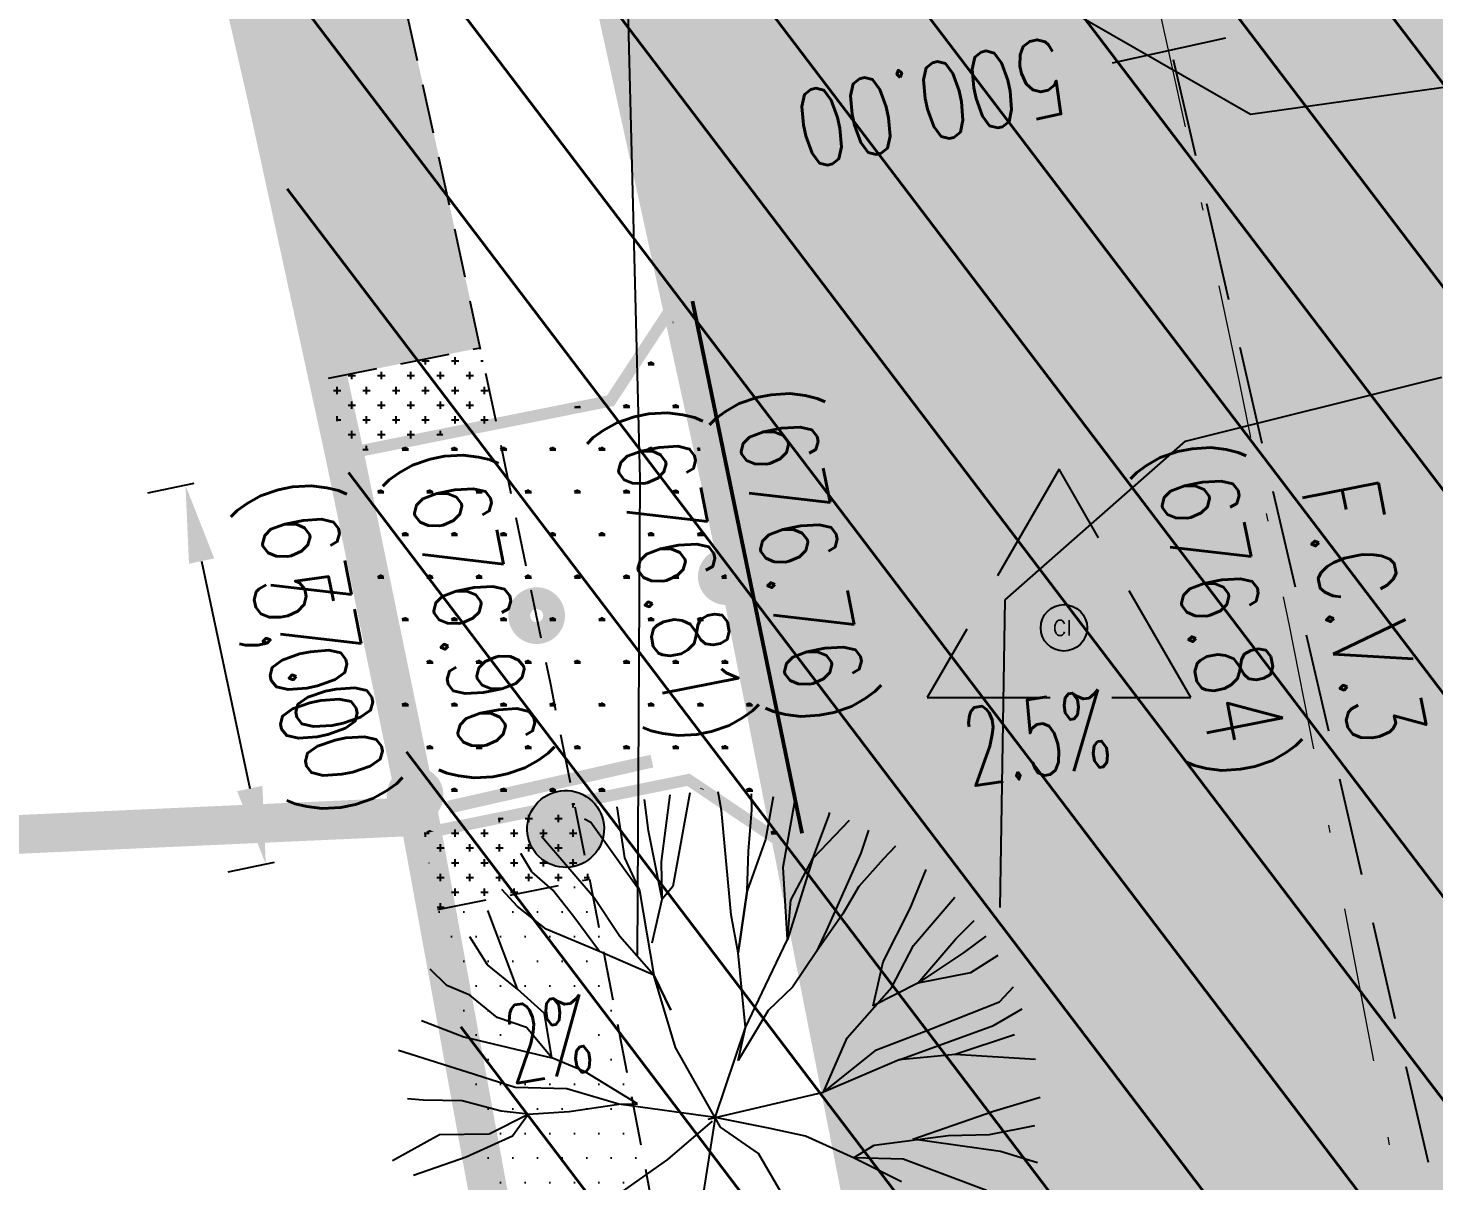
# Model space of a CAD drawing. Extents: x 352140 to 354978, y 6304672 to 6307963.
# Drawn here: x 352275.71 to 352293.86, y 6305826.88 to 6305841.76 of the extents above; entities that cross this region are included whole.
import ezdxf
from ezdxf.enums import TextEntityAlignment as Align

# ---------------------------------------------------------------- set-up
doc = ezdxf.new("R2010")
doc.units = 0
for name, pattern in [('CENTER', [50.8, 31.75, -6.35, 6.35, -6.35]), ('CONTINUOS', [0]), ('DASHDOT', [1, 0.5, -0.25, 0, -0.25]), ('DASHDOTX2', [2, 1, -0.5, 0, -0.5]), ('DASHED', [19.05, 12.7, -6.35]), ('HIDDEN', [9.525, 6.35, -3.175])]:
    doc.linetypes.add(name, pattern=pattern)
doc.layers.get('0').update_dxf_attribs({"linetype": 'CONTINUOUS'})
for name, color, linetype in [('00-S2_ALL AREA APORTANTES', 150, 'CONTINUOUS'), ('00_Demarc_Señal Proyectada', 1, 'CONTINUOUS'), ('01_Dem Ext_Transl_niv.anillo', 130, 'CONTINUOUS'), ('02_Geo ext_Acotamiento', 7, 'CONTINUOUS'), ('02_Geo ext_Eje', 4, 'CONTINUOUS'), ('02_Geo ext_Geometria', 2, 'CONTINUOUS'), ('03_Pav ext_Escurrimiento', 2, 'CONTINUOUS'), ('03_Pav ext_HCV', 34, 'CONTINUOUS'), ('03_Pav ext_Vereda HC', 42, 'CONTINUOUS'), ('03_Pav proy_Solera Tipo A', 1, 'CONTINUOUS'), ('03_S2_Pav ext_Borde vereda', 7, 'CONTINUOUS'), ('03_S3_Pav ext_Cota', 2, 'CONTINUOUS'), ('Paisajismo', 253, 'CONTINUOUS'), ('Z-CI', 253, 'CONTINUOUS')]:
    doc.layers.add(name, color=color, linetype=linetype)
doc.layers.add('0_ASD_LINEA OFICIAL', color=253, linetype='DASHDOT', lineweight=20)
doc.layers.add('EJE PROYECTADO', color=7, linetype='DASHDOTX2', lineweight=15)
doc.styles.add('JPG_2MM', font='simplex.shx', dxfattribs={"height": 1})
doc.styles.add('ROMANS', font='romans.shx', dxfattribs={"width": 0.75})
doc.dimstyles.new('Principal', dxfattribs={"dimscale": 0, "dimtxt": 2, "dimasz": 2, "dimexe": 1, "dimexo": 1, "dimtad": 1, "dimrnd": 0.05, "dimzin": 1, "dimtxsty": 'ROMANS', "dimcen": 2.5, "dimclrt": 2, "dimaunit": 2, "dimadec": 0, "dimazin": 0, "dimtfac": 1, "dimtmove": 0, "dimatfit": 3, "dimfxl": 1, "dimfxlon": 1, "dimarcsym": 0})
pattern_1 = [(359.999999999, (0, 0), (0.317500000006, 0.5499261309), [0.079375, -0.555625]), (90, (0.0397, -4e-13), (-0.317499999994, 0.549926130908), [0.0396875, -1.06016476181]), (90, (0.0496, -5e-13), (-0.317499999994, 0.549926130908), [0.03175, -1.06810226181]), (90, (0.02977, -3e-13), (-0.317499999994, 0.549926130908), [0.03175, -1.06810226181]), (59.999999999, (0.05953, -6e-13), (-0.317499999563, 0.549926131157), [0.0254, -0.6096]), (119.999999999, (0.01984, -2e-13), (-0.63499999957, 2.56e-10), [0.0254, -0.6096])]

# ---------------------------------------------------------------- blocks, each defined once
blk = doc.blocks.new('CI')
at = {"layer": 'Z-CI'}
blk.add_circle((0, 0), 1.2, dxfattribs=at)
at = {"layer": 'Z-CI', "style": 'ROMANS'}
blk.add_text('CI', height=0.8, rotation=360, dxfattribs=at).set_placement((-0.579, -0.402))
blk = doc.blocks.new('*U891')
h = blk.add_hatch(color=256)
edge = h.paths.add_edge_path()
edge.add_ellipse((0, 0), major_axis=(-0.419, 0.419), ratio=1, start_angle=0, end_angle=360)
at = {"const_width": 0.2}
blk.add_lwpolyline([(-1.528, -0.727), (1.686, -0.723)], dxfattribs=at)
blk.add_ellipse((0, 0), major_axis=(-0.419, 0.419), ratio=1, start_param=3.927291289987745, end_param=10.21047659716733)
blk = doc.blocks.new('*U962')
at = {"layer": 'EJE PROYECTADO', "color": 7, "linetype": 'DASHDOT', "lineweight": 15, "ltscale": 4}
blk.add_arc((351858.011, 6305746.838), 442.658, 6.37614, 13.02471, dxfattribs=at)
blk = doc.blocks.new('sta_tic')
blk.add_line((0, -1.5), (0, 1.5))
blk = doc.blocks.new('*D1181')
at = {"layer": '02_Geo ext_Acotamiento', "color": 0, "lineweight": -2, "transparency": 16777216}
for p, q in [((352277.847, 6305835.882), (352277.25, 6305835.755)), ((352277.947, 6305834.881), (352278.569, 6305831.946)), ((352278.884, 6305830.991), (352278.287, 6305830.864))]:
    blk.add_line(p, q, dxfattribs=at)
at = {"layer": '02_Geo ext_Acotamiento', "color": 0, "transparency": 16777216}
for points in [[(352278.11, 6305834.915), (352277.784, 6305834.846), (352277.739, 6305835.859)], [(352278.732, 6305831.981), (352278.406, 6305831.911), (352278.776, 6305830.968)]]:
    blk.add_solid(points, dxfattribs=at)
at = {"layer": '02_Geo ext_Acotamiento', "color": 2, "transparency": 16777216, "insert": (352279.146, 6305833.602), "char_height": 1, "attachment_point": 5, "rotation": 281.9723, "style": 'ROMANS'}
blk.add_mtext('5,00', dxfattribs=at)
blk = doc.blocks.new('A$C27410629')
at = {"true_color": 0x136734, "transparency": 33554559}
h = blk.add_hatch(dxfattribs=at)
h.set_pattern_fill('ANSI31', color=116, scale=0.5)
h.set_pattern_definition([(45, (-8759.5625, -519.1036), (-1.12253202, 1.12253202), [])])
h.paths.add_polyline_path([(137.507, 1252.464, 0.117627), (109.815, 1254.194, 0.066925), (94.445, 1249.334, 0.315349), (64.302, 1196.27, 0.022683), (65.729, 1185.31), (112.36, 1218.953), (153.478, 1161.962), (172.105, 1139.481), (187.958, 1141.808), (193.565, 1120.466), (224.198, 1050.129), (250.62, 989.479), (268.153, 972.735, 0.000007), (291.49, 983.299), (238.195, 1105.634), (205.293, 1181.112), (177.053, 1197.652)])
at = {"layer": '0_ASD_LINEA OFICIAL', "ltscale": 8}
blk.add_lwpolyline([(91.974, 874.26, 0.5, 0.5, 0), (89.88, 904.482, 0.5, 0.5, -0.018402), (89.379, 919.927, 0.5, 0.5, 0.015172), (89.222, 925.992, 0.5, 0.5, 0), (84.524, 1009.379, 0.5, 0.5, 0.009387), (83.12, 1027.794, 0.5, 0.5, 0.024149), (76.795, 1069.872, 0.5, 0.5, 0), (76.795, 1069.872, 0.5, 0.5, 0.00826), (73.751, 1083.846, 0.5, 0.5, 0.028444)], format="xyseb", dxfattribs=at)
at = {"layer": '0_ASD_LINEA OFICIAL', "ltscale": 8, "const_width": 0.5}
blk.add_lwpolyline([(83.12, 1027.794), (22.672, 1024.686), (20.862, 1058.629), (20.862, 1058.629), (20.404, 1067.335), (76.795, 1069.872)], dxfattribs=at)
blk.add_lwpolyline([(20.411, 1067.335), (76.795, 1069.872, 771082379058.993408)], format="xyb", dxfattribs=at)
blk = doc.blocks.new('1.0 - LO RECABARREN LOTEO PARQUE - VEGETACION PROPUESTA ETAPA MUNICIPAL')
at = {"layer": 'Paisajismo', "color": 251}
for p, q in [((352283.886, 6305831.002), (352283.995, 6305831.863)), ((352284.251, 6305831.891), (352284.033, 6305830.683)), ((352284.658, 6305831.661), (352284.617, 6305831.904)), ((352285.052, 6305831.671), (352285.048, 6305831.877)), ((352283.308, 6305831.707), (352283.408, 6305831.052)), ((352283.718, 6305831.401), (352283.664, 6305831.803)), ((352285.009, 6305831.135), (352285.052, 6305831.671)), ((352285.327, 6305831.836), (352285.228, 6305831.289)), ((352285.456, 6305830.931), (352285.605, 6305831.776)), ((352282.972, 6305831.508), (352282.891, 6305831.55)), ((352283.603, 6305830.628), (352282.972, 6305831.508)), ((352284.784, 6305830.315), (352284.658, 6305831.661)), ((352285.838, 6305831.044), (352286.042, 6305831.582)), ((352286.31, 6305831.531), (352285.838, 6305831.044)), ((352286.042, 6305831.582), (352286.058, 6305831.635)), ((352283.017, 6305830.536), (352282.334, 6305831.325)), ((352283.895, 6305830.519), (352283.718, 6305831.401)), ((352286.56, 6305831.407), (352286.459, 6305831.111)), ((352285.228, 6305831.289), (352284.991, 6305830.627)), ((352284.991, 6305830.627), (352285.009, 6305831.135)), ((352286.906, 6305831.2), (352286.746, 6305831.034)), ((352282.209, 6305830.869), (352282.071, 6305831.107)), ((352283.408, 6305831.052), (352283.603, 6305830.628)), ((352283.895, 6305830.519), (352283.886, 6305831.002)), ((352285.838, 6305831.044), (352285.511, 6305829.996)), ((352285.555, 6305830.504), (352285.838, 6305831.044)), ((352286.459, 6305831.111), (352286.015, 6305830.117)), ((352286.746, 6305831.034), (352286.433, 6305830.681)), ((352282.481, 6305830.633), (352282.209, 6305830.869)), ((352285.511, 6305829.996), (352285.456, 6305830.931)), ((352287.096, 6305830.399), (352287.302, 6305830.902)), ((352282.027, 6305830.424), (352281.822, 6305830.641)), ((352282.754, 6305830.291), (352282.481, 6305830.633)), ((352283.603, 6305830.628), (352283.784, 6305829.535)), ((352284.033, 6305830.683), (352283.895, 6305830.519)), ((352284.873, 6305829.823), (352284.991, 6305830.627)), ((352284.991, 6305830.627), (352284.873, 6305829.823)), ((352286.433, 6305830.681), (352286.226, 6305830.33)), ((352282.394, 6305830.129), (352282.027, 6305830.424)), ((352283.347, 6305830.035), (352283.017, 6305830.536)), ((352283.765, 6305829.953), (352283.895, 6305830.519)), ((352285.511, 6305829.996), (352285.555, 6305830.504)), ((352286.747, 6305829.708), (352287.096, 6305830.399)), ((352287.141, 6305829.92), (352287.673, 6305830.545)), ((352282.027, 6305829.357), (352281.644, 6305830.372)), ((352283.083, 6305829.843), (352282.754, 6305830.291)), ((352284.873, 6305829.823), (352284.784, 6305830.315)), ((352286.226, 6305830.33), (352285.888, 6305829.842)), ((352287.686, 6305830.007), (352287.924, 6305830.244)), ((352283.083, 6305829.843), (352282.394, 6305830.129)), ((352283.784, 6305829.535), (352283.347, 6305830.035)), ((352286.015, 6305830.117), (352285.888, 6305829.842)), ((352288.071, 6305830.039), (352287.79, 6305829.828)), ((352281.639, 6305829.672), (352281.411, 6305830.03)), ((352285.228, 6305829.402), (352285.511, 6305829.996)), ((352286.858, 6305829.38), (352287.141, 6305829.92)), ((352287.194, 6305829.434), (352287.686, 6305830.007)), ((352282.027, 6305829.357), (352281.639, 6305829.672)), ((352283.784, 6305829.535), (352283.083, 6305829.843)), ((352284.971, 6305828.863), (352284.873, 6305829.823)), ((352285.888, 6305829.842), (352285.576, 6305829.382)), ((352286.617, 6305829.142), (352286.747, 6305829.708)), ((352287.79, 6305829.828), (352287.194, 6305829.434)), ((352288.226, 6305829.79), (352287.876, 6305829.568)), ((352281.115, 6305829.405), (352280.898, 6305829.615)), ((352284.006, 6305829.085), (352283.784, 6305829.535)), ((352283.784, 6305829.535), (352284.006, 6305829.085)), ((352284.068, 6305828.605), (352283.784, 6305829.535)), ((352287.876, 6305829.568), (352287.194, 6305829.434)), ((352281.412, 6305829.277), (352281.115, 6305829.405)), ((352282.375, 6305829.042), (352282.027, 6305829.357)), ((352284.971, 6305828.863), (352285.228, 6305829.402)), ((352285.576, 6305829.382), (352285.261, 6305829.082)), ((352286.282, 6305828.727), (352286.858, 6305829.38)), ((352287.194, 6305829.434), (352286.617, 6305829.142)), ((352288.25, 6305829.192), (352288.428, 6305829.388)), ((352281.764, 6305828.99), (352281.412, 6305829.277)), ((352287.322, 6305828.827), (352288.25, 6305829.192)), ((352280.788, 6305828.951), (352281.335, 6305828.74)), ((352282.14, 6305828.863), (352281.764, 6305828.99)), ((352282.468, 6305828.468), (352282.375, 6305829.042)), ((352285.261, 6305829.082), (352284.873, 6305828.434)), ((352288.17, 6305828.889), (352288.541, 6305829.102)), ((352282.468, 6305828.468), (352282.14, 6305828.863)), ((352284.578, 6305827.7), (352284.971, 6305828.863)), ((352284.873, 6305828.434), (352284.971, 6305828.863)), ((352286.659, 6305828.574), (352287.322, 6305828.827)), ((352286.955, 6305828.446), (352288.17, 6305828.889)), ((352288.445, 6305828.768), (352287.675, 6305828.513)), ((352281.335, 6305828.74), (352282.468, 6305828.468)), ((352284.648, 6305827.574), (352284.068, 6305828.605)), ((352285.975, 6305828.027), (352286.282, 6305828.727)), ((352281.377, 6305828.287), (352280.49, 6305828.565)), ((352282.468, 6305828.468), (352282.468, 6305828.468)), ((352282.899, 6305828.289), (352282.468, 6305828.468)), ((352285.975, 6305828.027), (352286.659, 6305828.574)), ((352286.955, 6305828.446), (352285.975, 6305828.027)), ((352287.675, 6305828.513), (352286.955, 6305828.446)), ((352287.675, 6305828.513), (352286.955, 6305828.446)), ((352288.715, 6305828.447), (352287.675, 6305828.513)), ((352281.995, 6305828.085), (352281.377, 6305828.287)), ((352283.575, 6305827.875), (352282.899, 6305828.289)), ((352282.663, 6305828.071), (352281.995, 6305828.085)), ((352283.334, 6305827.87), (352282.663, 6305828.071)), ((352280.807, 6305827.925), (352280.606, 6305827.942)), ((352281.31, 6305827.915), (352280.807, 6305827.925)), ((352281.815, 6305827.783), (352281.31, 6305827.915)), ((352282.695, 6305827.778), (352283.334, 6305827.87)), ((352283.334, 6305827.87), (352283.575, 6305827.875)), ((352284.578, 6305827.7), (352283.334, 6305827.87)), ((352284.486, 6305827.678), (352285.975, 6305828.027)), ((352288.171, 6305827.782), (352288.774, 6305827.963)), ((352281.659, 6305827.491), (352282.162, 6305827.741)), ((352282.162, 6305827.741), (352281.815, 6305827.783)), ((352281.962, 6305827.464), (352282.162, 6305827.741)), ((352282.162, 6305827.741), (352282.695, 6305827.778)), ((352284.578, 6305827.7), (352284.424, 6305826.715)), ((352285.29, 6305827.56), (352284.578, 6305827.7)), ((352287.132, 6305827.421), (352288.171, 6305827.782)), ((352284.54, 6305827.652), (352283.962, 6305827.16)), ((352285.136, 6305827.236), (352284.648, 6305827.574)), ((352285.746, 6305827.461), (352285.29, 6305827.56)), ((352288.122, 6305827.479), (352288.707, 6305827.597)), ((352280.41, 6305827.147), (352281.018, 6305827.479)), ((352281.018, 6305827.479), (352281.659, 6305827.491)), ((352281.364, 6305827.191), (352281.962, 6305827.464)), ((352286.365, 6305827.179), (352285.746, 6305827.461)), ((352286.365, 6305827.179), (352286.629, 6305827.344)), ((352286.629, 6305827.344), (352287.588, 6305827.469)), ((352288.261, 6305827.261), (352287.132, 6305827.421)), ((352287.588, 6305827.469), (352288.122, 6305827.479)), ((352280.684, 6305826.957), (352281.364, 6305827.191)), ((352283.962, 6305827.16), (352283.303, 6305826.694)), ((352285.632, 6305826.39), (352285.136, 6305827.236)), ((352286.985, 6305826.87), (352286.365, 6305827.179)), ((352287.006, 6305827.164), (352286.365, 6305827.179)), ((352288.082, 6305826.757), (352287.006, 6305827.164)), ((352288.741, 6305827.115), (352288.261, 6305827.261))]:
    blk.add_line(p, q, dxfattribs=at)

msp = doc.modelspace()

# ---------------------------------------------------------------- hatches: boundary and pattern name
at = {"layer": '00-S2_ALL AREA APORTANTES', "linetype": 'DASHED', "lineweight": 40, "ltscale": 0.25}
h = msp.add_hatch(dxfattribs=at)
h.set_pattern_fill('ANSI31', color=150, scale=0.5, angle=82.24516605)
h.paths.add_polyline_path([(352300.461, 6305849.299), (352298.463, 6305857.67), (352287.269, 6305854.095), (352289.281, 6305846.6, -0.017092), (352295.088, 6305816.908), (352306.381, 6305819.118, 0.016935)])
h = msp.add_hatch(dxfattribs=at)
h.set_pattern_fill('ANSI31', color=40, scale=0.5, angle=82.24516605)
h.paths.add_polyline_path([(352289.281, 6305846.6), (352287.269, 6305854.095), (352276.231, 6305850.569, -0.023228), (352278.541, 6305841.982, -0.016115), (352283.796, 6305814.698), (352295.088, 6305816.908, 0.017092)])
at = {"layer": '03_Pav ext_HCV'}
h = msp.add_hatch(dxfattribs=at)
h.set_pattern_fill('SWAMP', color=256, scale=0.025, style=0)
h.set_pattern_definition(pattern_1)
edge = h.paths.add_edge_path()
edge.add_arc((352255.651, 6305960.769), 0.6, 191.9515, 355.6455, ccw=False)
edge.add_arc((352299.01, 6305969.946), 44.919, 191.6658, 191.9515, ccw=False)
edge.add_line((352255.019, 6305960.864), (352248.082, 6305960.934))
edge.add_arc((352299.01, 6305969.946), 51.719, 188.0126, 190.0351, ccw=False)
edge.add_line((352247.796, 6305962.737), (352247.593, 6305962.739))
edge.add_arc((352299.01, 6305969.946), 51.919, 187.9792, 192.0603)
edge.add_arc((352199.34, 6305948.651), 50, 5.6038, 12.0603, ccw=False)
edge.add_arc((352392.331, 6305968.564), 144.016, 185.9908, 195.05624)
edge.add_arc((352250.362, 6305930.375), 3, -16.8305, 15.0562, ccw=False)
edge.add_line((352253.233, 6305929.506), (352252.173, 6305926.002))
edge.add_arc((352255.045, 6305925.133), 3, 163.1695, 198.1695)
edge.add_line((352252.194, 6305924.197), (352253.674, 6305919.687))
edge.add_arc((352724.827, 6306085.564), 499.5, 199.39537, 202.53487)
edge.add_line((352263.466, 6305894.132), (352270.484, 6305874.028))
edge.add_line((352270.484, 6305874.028), (352273.271, 6305865.935))
edge.add_arc((352276.107, 6305866.911), 3, 199.0021, 234.0031)
edge.add_line((352274.344, 6305864.484), (352276.806, 6305862.696))
edge.add_arc((352275.043, 6305860.269), 3, 17.9764, 54.0015, ccw=False)
edge.add_arc((351377.63, 6305569.091), 946.469, 17.70596, 17.976359, ccw=False)
edge.add_arc((357281.014, 6307189.91), 5176.321, 194.922513, 195.061819)
edge.add_arc((351852.518, 6305745.765), 441.256, 9.34098, 12.96792, ccw=False)
edge.add_line((352287.923, 6305817.385), (352288.293, 6305814.231))
edge.add_line((352288.293, 6305814.231), (352288.556, 6305811.159))
edge.add_line((352288.556, 6305811.159), (352288.683, 6305808.103))
edge.add_line((352288.683, 6305808.103), (352288.681, 6305805.124))
edge.add_line((352288.681, 6305805.124), (352288.609, 6305802.156))
edge.add_line((352288.609, 6305802.156), (352288.539, 6305799.227))
edge.add_line((352288.539, 6305799.227), (352288.536, 6305796.285))
edge.add_line((352288.536, 6305796.285), (352288.661, 6305793.323))
edge.add_line((352288.661, 6305793.323), (352288.978, 6305790.357))
edge.add_line((352288.978, 6305790.357), (352289.267, 6305787.392))
edge.add_arc((351857.86, 6305746.823), 433.31, 3.22552, 5.37215, ccw=False)
edge.add_line((352290.484, 6305771.204), (352291.507, 6305753.032))
edge.add_line((352291.507, 6305753.032), (352291.707, 6305753.044))
edge.add_line((352291.707, 6305753.044), (352291.606, 6305754.841))
edge.add_line((352291.606, 6305754.841), (352297.896, 6305755.195))
edge.add_line((352297.896, 6305755.195), (352296.973, 6305771.57))
edge.add_arc((351858.011, 6305746.838), 439.658, 3.2247, 6.06057)
edge.add_arc((352297.201, 6305793.468), 2, 6.0606, 186.0606, ccw=False)
edge.add_arc((351858.007, 6305746.838), 443.663, 3.21745, 6.06057, ccw=False)
edge.add_line((352300.97, 6305771.738), (352301.89, 6305755.42))
edge.add_line((352301.89, 6305755.42), (352309.178, 6305755.831))
edge.add_line((352309.178, 6305755.831), (352309.279, 6305754.034))
edge.add_line((352309.279, 6305754.034), (352309.479, 6305754.045))
edge.add_line((352309.479, 6305754.045), (352308.458, 6305772.16))
edge.add_arc((351858.027, 6305746.839), 451.142, 3.21751, 7.53958)
edge.add_line((352305.269, 6305806.034), (352304.746, 6305808.988))
edge.add_line((352304.746, 6305808.988), (352304.181, 6305811.933))
edge.add_line((352304.181, 6305811.933), (352303.54, 6305814.857))
edge.add_line((352303.54, 6305814.857), (352302.827, 6305817.756))
edge.add_line((352302.827, 6305817.756), (352302.076, 6305820.641))
edge.add_line((352302.076, 6305820.641), (352301.322, 6305823.532))
edge.add_line((352301.322, 6305823.532), (352300.604, 6305826.45))
edge.add_line((352300.604, 6305826.45), (352299.956, 6305829.407))
edge.add_line((352299.956, 6305829.407), (352299.384, 6305832.389))
edge.add_line((352299.384, 6305832.389), (352298.877, 6305835.333))
edge.add_arc((351856.224, 6305746.557), 451.467, 11.34037, 13.00836)
edge.add_arc((357281.014, 6307189.91), 5162.321, 194.999983, 195.064624, ccw=False)
edge.add_arc((357281.014, 6307189.91), 5162.321, 194.918755, 194.999983, ccw=False)
edge.add_arc((351377.63, 6305569.091), 960.469, 17.685582, 18.028446)
edge.add_line((352290.943, 6305866.346), (352286.557, 6305879.564))
edge.add_line((352286.557, 6305879.564), (352285.089, 6305883.77))
edge.add_arc((352287.921, 6305884.759), 3, 164.2427, 199.242, ccw=False)
edge.add_line((352285.034, 6305885.573), (352285.941, 6305888.787))
edge.add_arc((352283.054, 6305889.601), 3, 344.2427, 379.2412)
edge.add_line((352285.886, 6305890.59), (352282.157, 6305901.272))
edge.add_arc((352724.827, 6306085.564), 479.5, 199.39537, 202.60286, ccw=False)
edge.add_arc((352393.291, 6305968.811), 128.007, 193.01673, 199.38233, ccw=False)
edge.add_line((352268.574, 6305939.979), (352268.051, 6305942.428))
edge.add_arc((352265.117, 6305941.802), 3, 12.0434, 47.0434)
edge.add_line((352267.162, 6305943.998), (352264.9, 6305946.104))
edge.add_arc((352266.939, 6305948.304), 3, 189.0153, 227.1838, ccw=False)
edge.add_arc((352397.749, 6305969.233), 135.474, 186.61724, 189.08835, ccw=False)
edge.add_arc((352283.044, 6305955.926), 20, 179.05, 186.6144, ccw=False)
edge.add_arc((352329.329, 6305955.158), 66.291, 173.57381, 179.05002, ccw=False)
edge.add_line((352263.455, 6305962.578), (352263.254, 6305962.58))
edge.add_arc((352329.329, 6305955.158), 66.491, 173.59144, 175.14861)
edge.add_line((352263.076, 6305960.781), (352256.257, 6305960.851))
edge.add_arc((352287.882, 6305959.08), 31.675, 176.7951, 177.0268)
h = msp.add_hatch(dxfattribs=at)
h.set_pattern_fill('SWAMP', color=150, scale=0.025, style=0)
h.set_pattern_definition(pattern_1)
edge = h.paths.add_edge_path()
edge.add_line((352284.001, 6305838.123), (352283.223, 6305836.965))
edge.add_line((352283.223, 6305836.965), (352279.794, 6305836.262))
edge.add_arc((351847.196, 6305744.577), 442.207, 11.31837, 11.96622, ccw=False)
edge.add_line((352280.803, 6305831.365), (352284.233, 6305832.058))
edge.add_line((352284.233, 6305832.058), (352285.41, 6305831.266))
edge.add_arc((351817.195, 6305738.612), 477.295, 11.19354, 12.03385)
at = {"layer": '03_Pav ext_Vereda HC'}
h = msp.add_hatch(dxfattribs=at)
h.set_pattern_fill('DOTS', color=256, scale=0.2, style=0)
h.paths.add_polyline_path([(352245.122, 6305966.765, -0.29647), (352293.78, 6306034.074, -0.01723), (352299.171, 6306035.971), (352298.617, 6306037.898, 0.01746), (352293.034, 6306035.93, 0.331704), (352243.273, 6305956.815, 0.025875), (352245.297, 6305941.433), (352247.25, 6305941.873, -0.025742), (352245.267, 6305956.973, -0.01903), (352245.029, 6305962.765), (352247.184, 6305962.743), (352247.099, 6305963.421, -0.015971), (352246.789, 6305966.748)])
h.paths.add_polyline_path([(352253.203, 6305919.521, -0.027295), (352248.679, 6305935.021), (352246.729, 6305934.58, 0.027318), (352251.316, 6305918.857, 0.013664), (352261.129, 6305893.241), (352268.112, 6305873.236, 0.017415), (352273.982, 6305856.846, -0.040658), (352278.541, 6305841.982, -0.002815), (352279.585, 6305837.24), (352281.547, 6305837.633, 0.002828), (352280.493, 6305842.417, 0.040614), (352275.845, 6305857.576, -0.017452), (352270.009, 6305873.87), (352262.999, 6305893.954, -0.013692)])
h = msp.add_hatch(dxfattribs=at)
h.set_pattern_fill('DOTS', color=256, scale=0.2)
h.paths.add_polyline_path([(352308.871, 6305801.474), (352306.889, 6305801.207, -0.002312), (352307.372, 6305797.052, -0.001502), (352307.666, 6305794.352), (352309.656, 6305794.548, 0.00151), (352309.36, 6305797.275, 0.002327)])
h.paths.add_polyline_path([(352289.547, 6305887.688), (352284.493, 6305902.165, -0.002236), (352282.871, 6305906.111), (352281.008, 6305905.383, 0.002219), (352282.625, 6305901.451), (352287.665, 6305887.009, -0.028012), (352295.189, 6305862.774), (352295.542, 6305861.294), (352297.477, 6305861.801), (352297.132, 6305863.248, 0.028)])
h.paths.add_polyline_path([(352300.461, 6305849.299), (352299.102, 6305854.991), (352297.167, 6305854.483), (352298.514, 6305848.841, -0.022887), (352305.993, 6305808.15), (352307.975, 6305808.417, 0.022893)])
h.paths.add_polyline_path([(352310.338, 6305787.582), (352308.348, 6305787.386, -0.008379), (352309.453, 6305772.273), (352310.477, 6305754.101), (352309.88, 6305754.067), (352310.103, 6305750.074), (352310.702, 6305750.107), (352312.118, 6305724.975), (352314.105, 6305725.087), (352312.69, 6305750.379), (352311.45, 6305772.385, 0.008388)])
h = msp.add_hatch(dxfattribs=at)
h.set_pattern_fill('CROSS', color=0, scale=0.03, style=0)
edge = h.paths.add_edge_path()
edge.add_line((352281.548, 6305837.633), (352279.598, 6305837.243))
edge.add_arc((352288.937, 6305838.6), 9.437, 188.2689, 194.3428)
edge.add_line((352279.794, 6305836.262), (352281.756, 6305836.649))
edge.add_arc((352003.533, 6305778.203), 284.295, 11.86358, 12.06624)
edge = h.paths.add_edge_path()
edge.add_line((352282.851, 6305831.321), (352282.764, 6305831.757))
edge.add_line((352282.764, 6305831.757), (352280.803, 6305831.365))
edge.add_arc((352177.109, 6305810.424), 105.788, 10.87567, 11.41729, ccw=False)
edge.add_line((352280.996, 6305830.384), (352282.958, 6305830.776))
edge.add_arc((352271.459, 6305828.808), 11.666, 9.7142, 12.4399)
h = msp.add_hatch(dxfattribs=at)
h.set_pattern_fill('DOTS', color=256, scale=0.2, style=0)
edge = h.paths.add_edge_path()
edge.add_line((352282.959, 6305830.776), (352280.996, 6305830.384))
edge.add_arc((351889.89, 6305752.859), 398.716, 10.25944, 11.21185, ccw=False)
edge.add_line((352282.231, 6305823.872), (352284.2, 6305824.225))
edge.add_arc((351864.127, 6305748.036), 426.927, 10.28003, 11.1749)

# ---------------------------------------------------------------- linework, layer by layer
at = {"layer": '01_Dem Ext_Transl_niv.anillo', "color": 252, "linetype": 'DASHED', "flags": 128}
for points in [[(352263.665, 6305892.025), (352267.199, 6305891.5), (352271.565, 6305889.01), (352275.217, 6305883.358), (352277.469, 6305876.31), (352279.29, 6305869.83), (352281.164, 6305861.144), (352282.707, 6305850.98), (352283.382, 6305844.566), (352283.607, 6305835.943), (352283.558, 6305827.859), (352283.929, 6305819.225), (352285.302, 6305805.98), (352286.075, 6305792.348)], [(352294.139, 6305841.012), (352291.488, 6305840.645), (352287.532, 6305842.915), (352286.425, 6305846.895), (352286.78, 6305852.684), (352288.072, 6305858.123), (352290.551, 6305861.211), (352295.409, 6305863.951), (352296.924, 6305864.144)], [(352290.07, 6305792.38), (352288.816, 6305805.539), (352288.289, 6305819.225), (352288.25, 6305830.037), (352288.321, 6305834.38), (352290.649, 6305836.429), (352293.959, 6305837.256)]]:
    msp.add_lwpolyline(points, dxfattribs=at)
at = {"layer": '01_Dem Ext_Transl_niv.anillo', "linetype": 'HIDDEN', "ltscale": 0.25}
msp.add_lwpolyline([(352289.018, 6305836.066), (352287.317, 6305833.12), (352290.718, 6305833.12)], close=True, dxfattribs=at)
at = {"layer": '02_Geo ext_Eje', "linetype": 'CENTER', "ltscale": 0.1, "const_width": 0.3, "flags": 128}
msp.add_lwpolyline([(352312.187, 6305350.253), (352300.27, 6305525.493), (352298.81, 6305526.329), (352298.124, 6305536.419), (352297.466, 6305554.947), (352300.373, 6305560.093, -0.003728), (352298.887, 6305583.425), (352295.939, 6305635.972), (352293.844, 6305666.194, -0.018402), (352293.344, 6305681.639, 0.015172), (352293.186, 6305687.704), (352288.488, 6305771.091, 0.009387), (352287.084, 6305789.506, 0.024149), (352280.76, 6305831.584), (352280.76, 6305831.584, 0.00826), (352277.716, 6305845.558, 0.028444), (352273.988, 6305856.836, -0.012564), (352265.817, 6305879.816, -0.000048), (352261.131, 6305893.241, -0.013664), (352251.318, 6305918.857, -0.058265), (352243.489, 6305954.379), (352243.489, 6305954.379, -0.003962), (352243.275, 6305956.815, -0.274101), (352278.385, 6306028.408), (352278.385, 6306028.408, -0.117635), (352314.897, 6306041.29, -0.105448), (352349.758, 6306037.779, -0.042273), (352362.978, 6306032.296), (352388.065, 6306018.453, 0.018937), (352399.773, 6306012.531, -0.011475), (352417.837, 6306003.157, 0.049621), (352428.033, 6305998.853), (352428.033, 6305998.853), (352428.033, 6305998.853, 0.088932), (352448.695, 6305995.817, 0.019373), (352457.079, 6305996.388, 0.023388), (352489.984, 6306002.291, 0.029815), (352533.792, 6306015.108, 0.005373), (352539.52, 6306017.216, -0.020389), (352573.144, 6306028.108, -0.010338), (352585.981, 6306031.484, -0.011736), (352605.848, 6306035.894), (352704.857, 6306049.873)], format="xyb", dxfattribs=at)
at = {"layer": '02_Geo ext_Geometria', "color": 251, "linetype": 'DASHED', "ltscale": 0.1}
msp.add_lwpolyline([(352297.931, 6305795.997), (352295.076, 6305821.55), (352289.281, 6305846.6)], dxfattribs=at)
at = {"layer": '03_Pav ext_Escurrimiento'}
for points in [[(352287.431, 6305833.398, 0, 0.4, 0), (352288.302, 6305833.543, 0, 0, 0), (352289.428, 6305833.731, 0, 0, 0)], [(352282.992, 6305829.681, 0, 0.32, 0), (352282.296, 6305829.565, 0, 0, 0), (352281.505, 6305829.434, 0, 0, 0)]]:
    msp.add_lwpolyline(points, format="xyseb", dxfattribs=at)
at = {"layer": '03_Pav proy_Solera Tipo A', "linetype": 'CONTINUOS', "ltscale": 0.1}
msp.add_lwpolyline([(352282.52, 6305844.786, 0.15, 0.15, -0.015827), (352287.923, 6305817.385, 0.15, 0.15, 0), (352288.293, 6305814.231, 0.15, 0.15, 0), (352288.556, 6305811.159, 0.15, 0.15, 0), (352288.683, 6305808.103, 0.15, 0.15, 0), (352288.681, 6305805.124, 0.15, 0.15, 0), (352288.609, 6305802.156, 0.15, 0.15, 0), (352288.539, 6305799.227, 0.15, 0.15, 0), (352288.536, 6305796.285, 0.15, 0.15, 0), (352288.661, 6305793.323, 0.15, 0.15, 0), (352288.978, 6305790.357, 0.15, 0.15, 0), (352289.267, 6305787.392, 0.15, 0.15, -0.009367), (352290.484, 6305771.204, 0.15, 0.15, 0), (352291.507, 6305753.032, 0, 0, 0)], format="xyseb", dxfattribs=at)
at = {"layer": '03_Pav proy_Solera Tipo A', "color": 0, "linetype": 'DASHED', "ltscale": 0.05, "const_width": 0.05}
msp.add_lwpolyline([(352284.285, 6305838.236), (352285.7, 6305831.368)], dxfattribs=at)
at = {"layer": '03_Pav proy_Solera Tipo A', "linetype": 'CONTINUOS', "ltscale": 0.1, "const_width": 0.15}
msp.add_lwpolyline([(352279.794, 6305836.262), (352283.226, 6305836.949), (352284, 6305838.125)], dxfattribs=at)
at = {"layer": '03_Pav proy_Solera Tipo A', "const_width": 0.15}
msp.add_lwpolyline([(352280.803, 6305831.365), (352284.233, 6305832.058), (352285.412, 6305831.266)], dxfattribs=at)
at = {"layer": '03_S2_Pav ext_Borde vereda', "linetype": 'DASHED', "ltscale": 0.05}
msp.add_lwpolyline([(352247.593, 6305962.739), (352245.029, 6305962.765, 0.01903), (352245.267, 6305956.973, 0.06494), (352253.203, 6305919.521, 0.013692), (352262.999, 6305893.954), (352270.009, 6305873.87, 0.017452), (352275.845, 6305857.576, -0.040614), (352280.493, 6305842.417, -0.028685), (352288.656, 6305793.433, -0.028685)], format="xyb", dxfattribs=at)
for points in [[(352279.585, 6305837.24), (352281.548, 6305837.633)], [(352280.998, 6305830.384), (352282.959, 6305830.776)]]:
    msp.add_lwpolyline(points, dxfattribs=at)
at = {"layer": '03_S3_Pav ext_Cota', "const_width": 0.45}
for points in [[(352284.6, 6305834.751, 1), (352284.843, 6305834.609, 1)], [(352282.152, 6305834.247, 1), (352282.395, 6305834.105, 1)], [(352291.856, 6305834.199, 1), (352292.099, 6305834.057, 1)], [(352280.582, 6305831.931, 1), (352280.825, 6305831.789, 1)]]:
    msp.add_lwpolyline(points, format="xyb", close=True, dxfattribs=at)

# ---------------------------------------------------------------- block references
at = {"layer": '00_Demarc_Señal Proyectada', "xscale": 0.8375902919963975, "yscale": 0.8375902919963975, "zscale": 0.8375902919963975, "rotation": 192.6818076076597}
msp.add_blockref('*U891', (352282.647, 6305831.424), dxfattribs=at)
at = {"layer": '02_Geo ext_Acotamiento', "color": 2, "linetype": 'Continuous', "lineweight": -3, "xscale": 0.5, "yscale": 0.5, "zscale": 0.5, "rotation": 102.3437393821073}
msp.add_blockref('sta_tic', (352290.436, 6305841.468), dxfattribs=at)
at = {"layer": '03_S2_Pav ext_Borde vereda', "linetype": 'Continuous'}
msp.add_blockref('A$C27410629', (352203.962, 6304761.714), dxfattribs=at)
at = {"layer": 'EJE PROYECTADO', "color": 7, "linetype": 'DASHDOTX2', "lineweight": 15, "ltscale": 4}
msp.add_blockref('*U962', (0, 0), dxfattribs=at)
at = {"layer": 'Paisajismo'}
msp.add_blockref('1.0 - LO RECABARREN LOTEO PARQUE - VEGETACION PROPUESTA ETAPA MUNICIPAL', (0, 0), dxfattribs=at)
at = {"layer": 'Z-CI', "xscale": 0.25, "yscale": 0.25, "zscale": 0.25}
msp.add_blockref('CI', (352289.081, 6305834.019), dxfattribs=at)

# ---------------------------------------------------------------- texts
at = {"layer": '02_Geo ext_Acotamiento', "color": 7, "linetype": 'Continuous', "lineweight": -3, "insert": (352289.093, 6305841.174), "char_height": 1, "attachment_point": 4, "rotation": 192.3437, "style": 'ROMANS'}
msp.add_mtext('{\\C256;500.00}', dxfattribs=at)
at = {"layer": '03_Pav ext_Escurrimiento', "style": 'ROMANS', "oblique": 359.8723, "width": 0.597843}
for s, rotation, p in [('2.5%%%', 8.2951, (352288.804, 6305832.11)), ('2%%%', 9.2479, (352282.504, 6305828.223))]:
    msp.add_text(s, height=0.9997, rotation=rotation, dxfattribs=at).set_placement(p, align=Align.CENTER)
at = {"layer": '03_S3_Pav ext_Cota', "style": 'JPG_2MM', "width": 0.75}
for s, p in [('(676.76)', (352284.763, 6305837.052)), ('(676.81)', (352283.182, 6305836.804)), ('(676.96)', (352280.546, 6305836.257)), ('(676.84)', (352290.199, 6305836.355)), ('(677.00)', (352278.584, 6305835.862)), ('F.C.V.3', (352292.135, 6305835.824))]:
    msp.add_text(s, height=1, rotation=281.1674, dxfattribs=at).set_placement(p)

# ---------------------------------------------------------------- dimensions: what is measured, and where the dimension line sits
at = {"layer": '02_Geo ext_Acotamiento'}
dim = msp.add_aligned_dim(p1=(352279.787, 6305836.293), p2=(352280.825, 6305831.402), distance=-2.094, dimstyle='Principal', override={"dimscale": 0, "dimaunit": 0, "dimfxl": 0.22, "dimarcsym": 1}, dxfattribs=at)
dim.commit()
dim.dimension.update_dxf_attribs({"geometry": '*D1181', "text_midpoint": (352279.146, 6305833.602)})

doc.saveas('drawing.dxf')
